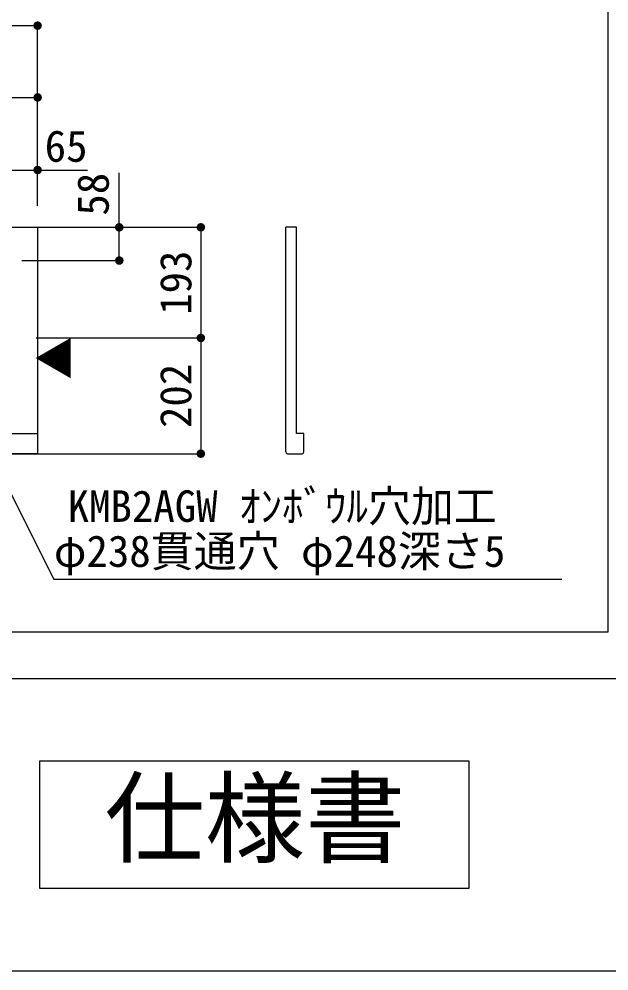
# Model space of a CAD drawing. Units: millimetres on the paper. Extents: x -205 to 195, y -144 to 136.
# Drawn here: x -158.1 to -116.9, y -143.5 to -77.1 of the extents above; entities that cross this region are included whole.
import ezdxf
from ezdxf.enums import TextEntityAlignment as Align

# ---------------------------------------------------------------- set-up
doc = ezdxf.new("R2010")
doc.units = ezdxf.units.MM
doc.linetypes.add('DASHED2', pattern=[3, 2, -1])
for name, color, linetype in [('0-0_①\u3000中', 7, 'Continuous'), ('0-1_①\u3000細', 4, 'Continuous'), ('0-9_枠\u3000太', 6, 'Continuous'), ('0-A_枠\u3000中', 7, 'Continuous')]:
    doc.layers.add(name, color=color, linetype=linetype)
doc.styles.add('ＭＳ ゴシック', font='')
doc.styles.get('ＭＳ ゴシック').set_extended_font_data('MS Gothic')

msp = doc.modelspace()

# ---------------------------------------------------------------- hatches: boundary and pattern name
at = {"layer": '0-1_①\u3000細'}
for points in [[(-156.498, -77.517, 1), (-157.098, -77.517, 1)], [(-156.498, -82.527, 1), (-157.098, -82.527, 1)], [(-156.498, -87.594, 1), (-157.098, -87.594, 1)], [(-150.798, -91.594, 1), (-151.398, -91.594, 1)], [(-145.105, -91.594, 1), (-145.705, -91.594, 1)], [(-150.798, -93.914, 1), (-151.398, -93.914, 1)], [(-145.105, -99.314, 1), (-145.705, -99.314, 1)], [(-145.105, -99.314, 1), (-145.705, -99.314, 1)], [(-145.105, -107.394, 1), (-145.705, -107.394, 1)]]:
    msp.add_hatch(color=132, dxfattribs=at).paths.add_polyline_path(points)

# ---------------------------------------------------------------- linework, layer by layer
at = {"layer": '0-0_①\u3000中'}
for p, q in [((-173.598, -91.594), (-156.798, -91.594)), ((-156.798, -91.594), (-156.798, -107.394)), ((-138.723, -91.594), (-139.475, -91.594)), ((-139.475, -107.274), (-139.475, -91.594)), ((-138.723, -105.994), (-138.723, -91.594)), ((-138.211, -105.994), (-138.723, -105.994)), ((-138.211, -107.274), (-138.211, -105.994)), ((-139.355, -107.394), (-138.331, -107.394))]:
    msp.add_line(p, q, dxfattribs=at)
msp.add_lwpolyline([(-156.798, -107.394), (-173.598, -107.394), (-173.598, -91.594)], dxfattribs=at)
for centre, start, end in [((-139.355, -107.274), 180, 270), ((-138.331, -107.274), 270, 360)]:
    msp.add_arc(centre, 0.12, start, end, dxfattribs=at)
at = {"layer": '0-1_①\u3000細'}
for p, q in [((-173.598, -77.517), (-156.798, -77.517)), ((-156.798, -90.094), (-156.798, -77.517)), ((-164.798, -82.527), (-156.798, -82.527)), ((-156.798, -90.094), (-156.798, -82.527)), ((-159.398, -87.594), (-153.307, -87.594)), ((-156.798, -89.594), (-156.798, -87.594)), ((-151.098, -93.914), (-151.098, -87.779)), ((-163.298, -91.594), (-145.405, -91.594)), ((-157.603, -91.594), (-151.098, -91.594)), ((-145.405, -91.594), (-145.405, -99.314)), ((-157.898, -93.914), (-151.098, -93.914)), ((-156.896, -99.314), (-145.405, -99.314)), ((-156.896, -99.314), (-145.405, -99.314)), ((-145.405, -99.314), (-145.405, -107.394)), ((-159.897, -107.394), (-145.405, -107.394))]:
    msp.add_line(p, q, dxfattribs=at)
at = {"layer": '0-1_①\u3000細', "linetype": 'DASHED2'}
msp.add_line((-173.598, -105.994), (-156.798, -105.994), dxfattribs=at)
at = {"layer": '0-1_①\u3000細'}
msp.add_lwpolyline([(-200, -63.357), (-116.996, -63.357), (-116.996, -119.841), (-200, -119.841)], close=True, dxfattribs=at)
msp.add_lwpolyline([(-163.021, -101.538), (-155.664, -116.153), (-120.204, -116.153)], dxfattribs=at)
at = {"layer": '0-9_枠\u3000太'}
for p, q in [((-205, -123.092), (195, -123.092)), ((-205, -143.5), (195, -143.5))]:
    msp.add_line(p, q, dxfattribs=at)
at = {"layer": '0-A_枠\u3000中'}
msp.add_lwpolyline([(-156.666, -128.864), (-156.666, -137.728), (-126.666, -137.728), (-126.666, -128.864)], close=True, dxfattribs=at)

# ---------------------------------------------------------------- texts
at = {"layer": '0-1_①\u3000細', "style": 'ＭＳ ゴシック'}
for s, p in [('65', (-156.307, -87.679)), ('KMB2AGW ｵﾝﾎﾞｳﾙ穴加工\u3000 ', (-154.704, -112.812)), ('φ238貫通穴 φ248深さ5', (-155.664, -115.953))]:
    msp.add_text(s, height=2.199, dxfattribs=at).set_placement(p, align=Align.BOTTOM_LEFT)
for s, p in [('58', (-151.174, -90.779)), ('193', (-145.405, -97.704)), ('▲', (-153.798, -102.22)), ('202', (-145.405, -105.604))]:
    msp.add_text(s, height=2.199, rotation=90, dxfattribs=at).set_placement(p, align=Align.BOTTOM_LEFT)
at = {"layer": '0-A_枠\u3000中', "style": 'ＭＳ ゴシック'}
msp.add_text('仕様書', height=5.132, dxfattribs=at).set_placement((-152.124, -136.936), align=Align.BOTTOM_LEFT)

doc.saveas('drawing.dxf')
